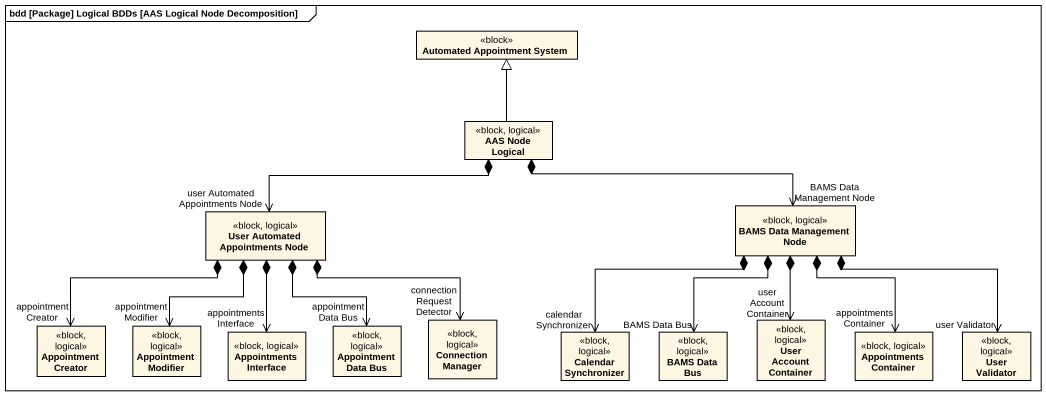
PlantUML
@startuml
mainframe bdd [Package] Logical BDDs [AAS Logical Node Decomposition]
hide circle
hide empty members
class "Automated Appointment System" as Automated_Appointment_System <<block>>
class "AAS Node Logical" as AAS_Node_Logical <<block, logical>>
class "User Automated Appointments Node" as User_Automated_Appointments <<block, logical>>
class "BAMS Data Management Node" as BAMS_Data_Management_Node <<block, logical>>
class "Appointment Creator" as Appointment_Creator <<block, logical>>
class "Appointment Modifier" as Appointment_Modifier <<block, logical>>
class "Appointments Interface" as Appointments_Interface <<block, logical>>
class "Appointment Data Bus" as Appointment_Data_Bus <<block, logical>>
class "Connection Manager" as Connection_Manager <<block, logical>>
class "Calendar Synchronizer" as Calendar_Synchronizer <<block, logical>>
class "BAMS Data Bus" as BAMS_Data_Bus <<block, logical>>
class "User Account Container" as User_Account_Container <<block, logical>>
class "Appointments Container" as Appointments_Container <<block, logical>>
class "User Validator" as User_Validator <<block, logical>>
AAS_Node_Logical -up-|> Automated_Appointment_System
AAS_Node_Logical *-left-> "user Automated Appointments Node" User_Automated_Appointments
AAS_Node_Logical *-right-> "BAMS Data Management Node" BAMS_Data_Management_Node
User_Automated_Appointments *-left-> "appointment Creator" Appointment_Creator
User_Automated_Appointments *--> "appointment Modifier" Appointment_Modifier
User_Automated_Appointments *--> "appointments Interface" Appointments_Interface
User_Automated_Appointments *--> "appointment Data Bus" Appointment_Data_Bus
User_Automated_Appointments *-right-> "connection Request Detector" Connection_Manager
BAMS_Data_Management_Node *--> "calendar Synchronizer" Calendar_Synchronizer
BAMS_Data_Management_Node *--> "BAMS Data Bus" BAMS_Data_Bus
BAMS_Data_Management_Node *--> "user Account Container" User_Account_Container
BAMS_Data_Management_Node *--> "appointments Container" Appointments_Container
BAMS_Data_Management_Node *--> "user Validator" User_Validator
@enduml
